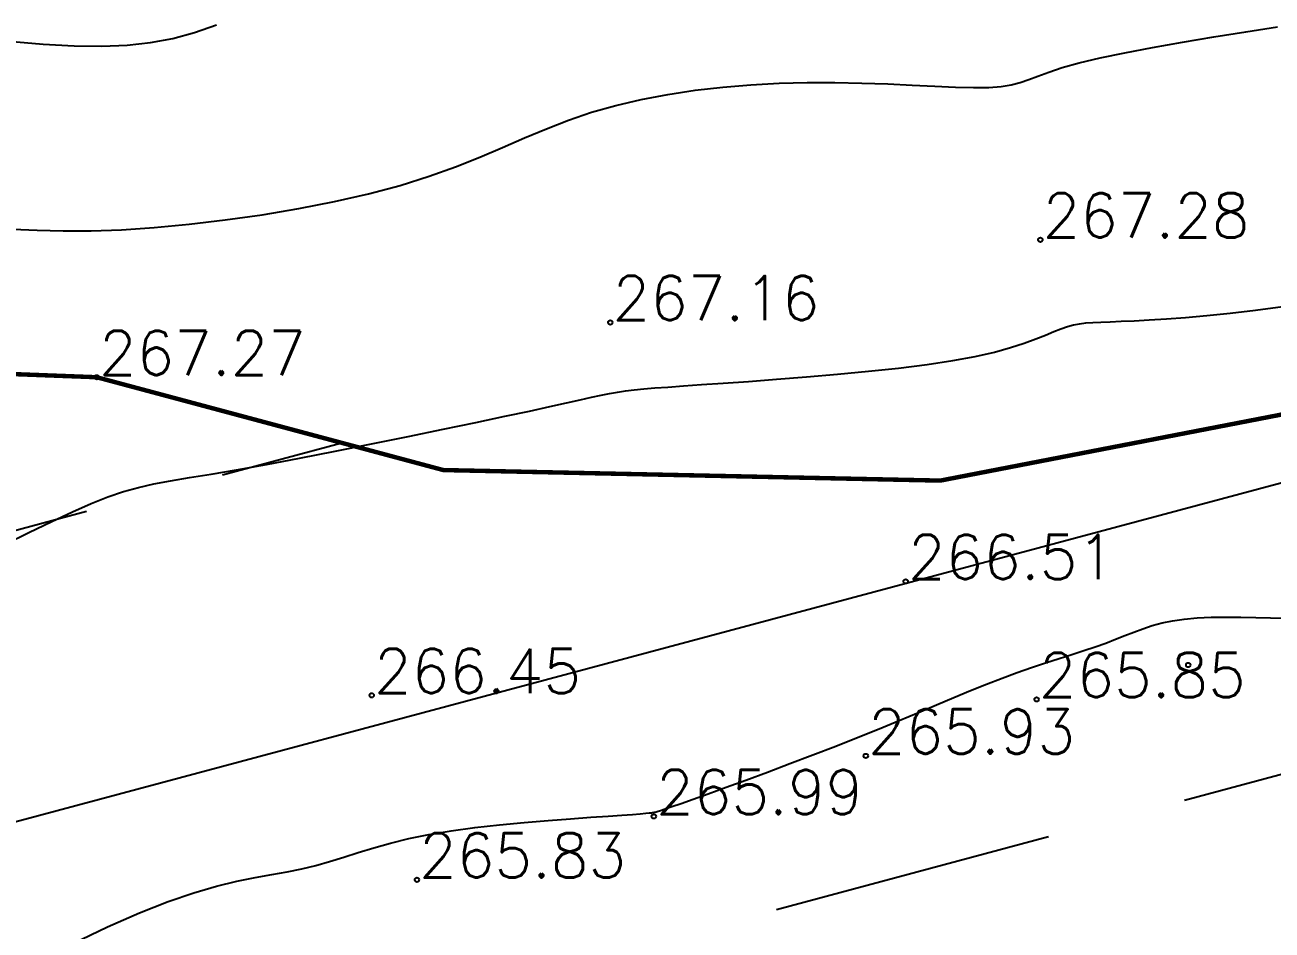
# Model space of a CAD drawing. Extents: x 524954 to 526204, y 9523489 to 9524010.
# Drawn here: x 525489.82 to 525517.93, y 9523535.78 to 9523556.19 of the extents above; entities that cross this region are included whole.
import ezdxf

# ---------------------------------------------------------------- set-up
doc = ezdxf.new("R2010")
doc.units = 0
doc.header["$PDMODE"] = 33
doc.header["$PDSIZE"] = 0.1
doc.linetypes.add('ACAD_ISO12W100', pattern=[21, 12, -3, 0, -3, 0, -3])
for name, color, linetype in [('Bord Fleuve', 4, 'ACAD_ISO12W100'), ('CN_01_00', 3, 'Continuous'), ('CN_02_00', 4, 'Continuous'), ('TopoAlt', 3, 'Continuous'), ('TOPOJIS', 7, 'Continuous')]:
    doc.layers.add(name, color=color, linetype=linetype)
doc.styles.add('Simplex 1.0', font='Simplex.shx', dxfattribs={"width": 0.99, "height": 1})

# ---------------------------------------------------------------- blocks, each defined once
blk = doc.blocks.new('TCPOINT M')
at = {"color": 0}
blk.add_point((0, 0), dxfattribs=at)
at = {"layer": 'TopoAlt', "style": 'Simplex 1.0', "width": 0.99}
blk.add_attdef('ALT', (0.15, 0.15), '', height=1, dxfattribs=at)

msp = doc.modelspace()

# ---------------------------------------------------------------- hatches: boundary and pattern name
at = {"layer": 'Bord Fleuve', "ltscale": 0.5}
h = msp.add_hatch(dxfattribs=at)
h.set_pattern_fill('ANSI33', color=256, scale=2, angle=330, style=0)
h.paths.add_polyline_path([(526101.715, 9523771.778), (526101.498, 9523728.689), (526067.042, 9523702.1), (526048.223, 9523678.528), (526031.816, 9523676.184), (526027.837, 9523671.249), (526016.46, 9523661.911), (526012.684, 9523655.259), (526010.342, 9523652.337), (526009.349, 9523649.826), (526002.836, 9523644.901), (526001.359, 9523638.704), (525998.552, 9523634.868), (525992.641, 9523630.59), (525971.373, 9523621.771), (525946.333, 9523622.282), (525936.503, 9523619.892), (525930.695, 9523617.923), (525919.699, 9523615.395), (525895.841, 9523612.948), (525885.599, 9523613.628), (525875.196, 9523613.421), (525867.372, 9523614.558), (525859.164, 9523613.749), (525850.68, 9523611.584), (525842.877, 9523609.413), (525834.137, 9523605.724), (525821.783, 9523602.11), (525815.903, 9523600.185), (525796.184, 9523594.113), (525774.026, 9523585.199), (525767.099, 9523581.761), (525763.989, 9523580.32), (525760.33, 9523578.539), (525748.039, 9523572.413), (525744.059, 9523571.766), (525739.195, 9523569.005), (525726.381, 9523563.785), (525719.788, 9523561.814), (525707.248, 9523554.536), (525700.147, 9523552.212), (525692.212, 9523549.16), (525674.921, 9523545.702), (525662.522, 9523542.332), (525644.942, 9523541.016), (525635.899, 9523540.053), (525621.612, 9523536.522), (525609.298, 9523533.789), (525593.484, 9523529.477), (525590.482, 9523529.837), (525587.338, 9523528.188), (525575.413, 9523524.864), (525573.541, 9523524.376), (525537.559, 9523507.804), (525536.053, 9523507.312), (525509.961, 9523500.658), (525472.702, 9523501.018), (525453.195, 9523495.13), (525425.264, 9523493.316), (525409.725, 9523500.229), (525383.624, 9523517.145), (525374.857, 9523528.592), (525397.503, 9523550.219), (525408.728, 9523544.096), (525423.511, 9523536.311), (525445.736, 9523537.578), (525453.966, 9523539.782), (525464.454, 9523546.087), (525473.153, 9523547.827), (525482.046, 9523548.599), (525491.438, 9523548.246), (525499.251, 9523546.152), (525510.455, 9523545.914), (525524.182, 9523548.573), (525533.752, 9523550.446), (525539.312, 9523550.42), (525543.959, 9523554.529), (525548.966, 9523556.567), (525556.157, 9523559.482), (525565.701, 9523562.659), (525575.687, 9523565.927), (525586.045, 9523569.089), (525592.726, 9523570.833), (525599.232, 9523573.013), (525615.849, 9523577.326), (525625.16, 9523582.583), (525628.685, 9523586.517), (525632.523, 9523586.625), (525648.079, 9523583.088), (525655.429, 9523583.638), (525665.347, 9523586.334), (525670.505, 9523587.365), (525674.974, 9523592.31), (525681.363, 9523595.427), (525690.374, 9523596.897), (525696.726, 9523596.667), (525703.112, 9523600.372), (525712.502, 9523603.181), (525720.951, 9523606.622), (525729.973, 9523611.744), (525735.094, 9523612.577), (525741.896, 9523615.967), (525746.088, 9523618.007), (525749.05, 9523619.379), (525756.94, 9523623.296), (525766.831, 9523627.898), (525804.249, 9523638.101), (525817.576, 9523642.025), (525828.432, 9523644.919), (525839.805, 9523649.896), (525846.166, 9523651.166), (525855.839, 9523655.822), (525867.776, 9523655.711), (525877.503, 9523655.632), (525886.144, 9523654.198), (525894.786, 9523653.829), (525911.157, 9523655.506), (525918.652, 9523656.801), (525925.004, 9523658.249), (525933.183, 9523660.832), (525939.613, 9523663.374), (525944.509, 9523665.893), (525950.393, 9523669.022), (525957.623, 9523672.73), (525962.986, 9523676.276), (525970.165, 9523679.965), (525973.599, 9523682.924), (525976.261, 9523684.646), (525980.145, 9523686.246), (525987.591, 9523689.162), (525991.967, 9523692.966), (525998.543, 9523697.851), (526003.542, 9523703.73), (526012.581, 9523711.677), (526026.66, 9523716.709), (526030.85, 9523726.011), (526046.387, 9523740.613), (526052.355, 9523745.599), (526061.927, 9523759.011), (526073.275, 9523760.379), (526077.818, 9523761.95), (526083.981, 9523762.217)])
h.paths.add_polyline_path([(525512.661, 9523516.101), (525534.357, 9523523.257), (525535.319, 9523520.342), (525513.623, 9523513.186)], flags=24)
h.paths.add_polyline_path([(525743.331, 9523593.045), (525764.315, 9523602.078), (525765.529, 9523599.259), (525744.545, 9523590.226)], flags=24)
h.paths.add_polyline_path([(525983.194, 9523662.071), (526001.508, 9523675.73), (526003.343, 9523673.269), (525985.029, 9523659.611)], flags=24)

# ---------------------------------------------------------------- linework, layer by layer
at = {"layer": 'Bord Fleuve', "ltscale": 0.35, "flags": 128}
msp.add_lwpolyline([(525394.875, 9523547.688, 0.1, 0.1, 0), (525407.137, 9523541.702, 0.1, 0.1, 0), (525423.511, 9523536.311, 0.1, 0.1, 0), (525445.736, 9523537.578, 0.1, 0.1, 0), (525453.966, 9523539.782, 0.1, 0.1, 0), (525464.454, 9523546.087, 0.1, 0.1, 0), (525473.153, 9523547.827, 0.1, 0.1, 0), (525482.046, 9523548.599, 0.1, 0.1, 0), (525491.438, 9523548.246, 0.1, 0.1, 0), (525499.251, 9523546.152, 0.1, 0.1, 0), (525510.455, 9523545.914, 0.1, 0.1, 0), (525524.182, 9523548.573, 0.1, 0.1, 0), (525533.752, 9523550.446, 0.1, 0.1, 0), (525539.312, 9523550.42, 0.1, 0.1, 0), (525543.959, 9523554.529, 0.1, 0.1, 0), (525548.966, 9523556.567, 0.1, 0.1, 0), (525556.157, 9523559.482, 0.1, 0.1, 0), (525565.701, 9523562.659, 0.1, 0.1, 0), (525575.687, 9523565.927, 0.1, 0.1, 0), (525586.045, 9523569.089, 0.1, 0.1, 0), (525592.726, 9523570.833, 0.1, 0.1, 0), (525599.232, 9523573.013, 0.1, 0.1, 0), (525615.849, 9523577.326, 0.1, 0.1, 0), (525625.16, 9523582.583, 0.1, 0.1, 0), (525628.685, 9523586.517, 0.1, 0.1, 0), (525632.523, 9523586.625, 0.1, 0.1, 0), (525648.079, 9523583.088, 0.1, 0.1, 0), (525655.429, 9523583.638, 0.1, 0.1, 0), (525665.347, 9523586.334, 0.1, 0.1, 0), (525670.505, 9523587.365, 0.1, 0.1, 0), (525674.974, 9523592.31, 0.1, 0.1, 0), (525674.974, 9523592.31, 0.1, 0.1, 0), (525681.363, 9523595.427, 0.1, 0.1, 0), (525681.363, 9523595.427, 0.1, 0.1, 0), (525690.374, 9523596.897, 0.1, 0.1, 0), (525696.726, 9523596.667, 0.1, 0.1, 0), (525703.112, 9523600.372, 0.1, 0.1, 0), (525712.502, 9523603.181, 0.1, 0.1, 0), (525712.502, 9523603.181, 0.1, 0.1, 0), (525720.951, 9523606.622, 0.1, 0.1, 0), (525729.973, 9523611.744, 0.1, 0.1, 0), (525735.094, 9523612.577, 0.1, 0.1, 0), (525741.896, 9523615.967, 0.1, 0.1, 0), (525746.088, 9523618.007, 0.1, 0.1, 0), (525749.05, 9523619.379, 0.1, 0.1, 0), (525756.94, 9523623.296, 0.1, 0.1, 0), (525766.831, 9523627.898, 0.1, 0.1, 0), (525804.249, 9523638.101, 0.1, 0.1, 0), (525817.576, 9523642.025, 0.1, 0.1, 0), (525828.432, 9523644.919, 0.1, 0.1, 0), (525839.805, 9523649.896, 0.1, 0.1, 0), (525846.166, 9523651.166, 0.1, 0.1, 0), (525855.839, 9523655.822, 0.1, 0.1, 0), (525867.776, 9523655.711, 0.1, 0.1, 0), (525877.503, 9523655.632, 0.1, 0.1, 0), (525886.144, 9523654.198, 0.1, 0.1, 0), (525894.786, 9523653.829, 0.1, 0.1, 0), (525911.157, 9523655.506, 0.1, 0.1, 0), (525918.652, 9523656.801, 0.1, 0.1, 0), (525925.004, 9523658.249, 0.1, 0.1, 0), (525933.183, 9523660.832, 0.1, 0.1, 0), (525939.613, 9523663.374, 0.1, 0.1, 0), (525944.509, 9523665.893, 0.1, 0.1, 0), (525950.393, 9523669.022, 0.1, 0.1, 0), (525957.623, 9523672.73, 0.1, 0.1, 0), (525962.986, 9523676.276, 0.1, 0.1, 0), (525970.165, 9523679.965, 0.1, 0.1, 0), (525970.165, 9523679.965, 0.1, 0.1, 0), (525973.599, 9523682.924, 0.1, 0.1, 0), (525976.261, 9523684.646, 0.1, 0.1, 0), (525980.145, 9523686.246, 0.1, 0.1, 0), (525987.591, 9523689.162, 0.1, 0.1, 0), (525991.967, 9523692.966, 0.1, 0.1, 0), (525998.543, 9523697.851, 0.1, 0.1, 0), (526003.542, 9523703.73, 0.1, 0.1, 0), (526012.581, 9523711.677, 0.1, 0.1, 0), (526026.66, 9523716.709, 0.1, 0.1, 0), (526030.85, 9523726.011, 0.1, 0.1, 0), (526046.387, 9523740.613, 0.1, 0.1, 0), (526052.355, 9523745.599, 0.1, 0.1, 0), (526061.927, 9523759.011, 0.1, 0.1, 0), (526073.275, 9523760.379, 0.1, 0.1, 0), (526077.818, 9523761.95, 0.1, 0.1, 0), (526083.981, 9523762.217, 0.1, 0.1, 0), (526101.715, 9523771.778, 0, 0, 0)], format="xyseb", dxfattribs=at)
at = {"layer": 'CN_01_00', "flags": 128}
for points, elevation in [([(525489.455, 9523555.828), (525490.23, 9523555.762), (525490.927, 9523555.723), (525491.553, 9523555.714), (525492.122, 9523555.737), (525492.651, 9523555.794), (525493.154, 9523555.888), (525493.645, 9523556.021), (525494.141, 9523556.194)], 269), ([(525489.36, 9523544.47), (525489.912, 9523544.74), (525490.424, 9523544.989), (525490.891, 9523545.211), (525491.313, 9523545.4), (525491.691, 9523545.55), (525492.04, 9523545.668), (525492.379, 9523545.761), (525492.727, 9523545.839), (525493.103, 9523545.909), (525493.527, 9523545.981), (525494.017, 9523546.061), (525494.591, 9523546.159), (525495.263, 9523546.28), (525496.012, 9523546.422), (525496.812, 9523546.577), (525497.636, 9523546.741), (525498.457, 9523546.907), (525499.25, 9523547.071), (525499.987, 9523547.225), (525500.641, 9523547.364), (525501.194, 9523547.483), (525501.651, 9523547.584), (525502.027, 9523547.668), (525502.335, 9523547.738), (525502.591, 9523547.794), (525502.807, 9523547.841), (525502.998, 9523547.878), (525503.177, 9523547.91), (525503.358, 9523547.936), (525503.552, 9523547.96), (525503.769, 9523547.981), (525504.02, 9523548.003), (525504.314, 9523548.025), (525504.663, 9523548.05), (525505.075, 9523548.079), (525505.563, 9523548.112), (525506.131, 9523548.152), (525506.763, 9523548.199), (525507.438, 9523548.252), (525508.136, 9523548.312), (525508.836, 9523548.379), (525509.517, 9523548.452), (525510.158, 9523548.533), (525510.739, 9523548.621), (525511.243, 9523548.715), (525511.674, 9523548.814), (525512.04, 9523548.915), (525512.348, 9523549.014), (525512.608, 9523549.109), (525512.827, 9523549.196), (525513.014, 9523549.274), (525513.176, 9523549.339), (525513.321, 9523549.39), (525513.458, 9523549.427), (525513.595, 9523549.453), (525513.738, 9523549.471), (525513.896, 9523549.483), (525514.076, 9523549.491), (525514.287, 9523549.499), (525514.536, 9523549.508), (525514.829, 9523549.52), (525515.168, 9523549.538), (525515.554, 9523549.563), (525515.985, 9523549.596), (525516.463, 9523549.639), (525516.987, 9523549.693), (525517.558, 9523549.76), (525518.175, 9523549.842)], 267)]:
    msp.add_lwpolyline(points, dxfattribs=dict(at, elevation=elevation))
at = {"layer": 'CN_02_00', "flags": 128}
for points, elevation in [([(525489.537, 9523551.585), (525490.096, 9523551.561), (525490.685, 9523551.547), (525491.313, 9523551.55), (525491.994, 9523551.573), (525492.733, 9523551.622), (525493.52, 9523551.696), (525494.336, 9523551.793), (525495.166, 9523551.912), (525495.992, 9523552.051), (525496.798, 9523552.209), (525497.567, 9523552.384), (525498.283, 9523552.574), (525498.932, 9523552.778), (525499.525, 9523552.992), (525500.072, 9523553.211), (525500.587, 9523553.43), (525501.084, 9523553.645), (525501.575, 9523553.852), (525502.073, 9523554.046), (525502.59, 9523554.222), (525503.138, 9523554.378), (525503.713, 9523554.511), (525504.311, 9523554.624), (525504.926, 9523554.717), (525505.554, 9523554.79), (525506.188, 9523554.843), (525506.825, 9523554.878), (525507.457, 9523554.895), (525508.081, 9523554.895), (525508.689, 9523554.882), (525509.272, 9523554.86), (525509.823, 9523554.834), (525510.335, 9523554.809), (525510.798, 9523554.789), (525511.206, 9523554.778), (525511.551, 9523554.782), (525511.829, 9523554.803), (525512.057, 9523554.84), (525512.257, 9523554.894), (525512.45, 9523554.961), (525512.658, 9523555.04), (525512.902, 9523555.13), (525513.203, 9523555.229), (525513.584, 9523555.336), (525514.059, 9523555.449), (525514.617, 9523555.566), (525515.242, 9523555.686), (525515.915, 9523555.806), (525516.62, 9523555.924), (525517.34, 9523556.039), (525518.057, 9523556.148)], 268), ([(525490.897, 9523535.474), (525491.685, 9523535.849), (525492.406, 9523536.168), (525493.052, 9523536.423), (525493.627, 9523536.619), (525494.139, 9523536.767), (525494.598, 9523536.877), (525495.011, 9523536.96), (525495.387, 9523537.027), (525495.735, 9523537.088), (525496.062, 9523537.154), (525496.378, 9523537.233), (525496.69, 9523537.323), (525497.007, 9523537.422), (525497.335, 9523537.527), (525497.683, 9523537.633), (525498.059, 9523537.739), (525498.471, 9523537.839), (525498.926, 9523537.932), (525499.429, 9523538.015), (525499.966, 9523538.087), (525500.521, 9523538.15), (525501.076, 9523538.204), (525501.616, 9523538.25), (525502.122, 9523538.288), (525502.579, 9523538.321), (525502.969, 9523538.347), (525503.279, 9523538.369), (525503.517, 9523538.386), (525503.692, 9523538.4), (525503.814, 9523538.41), (525503.895, 9523538.418), (525503.944, 9523538.423), (525503.971, 9523538.427), (525503.989, 9523538.43), (525504.006, 9523538.433), (525504.031, 9523538.439), (525504.075, 9523538.452), (525504.146, 9523538.474), (525504.254, 9523538.509), (525504.407, 9523538.562), (525504.614, 9523538.634), (525504.885, 9523538.73), (525505.225, 9523538.852), (525505.626, 9523538.997), (525506.074, 9523539.161), (525506.558, 9523539.34), (525507.065, 9523539.53), (525507.583, 9523539.726), (525508.099, 9523539.926), (525508.601, 9523540.124), (525509.078, 9523540.318), (525509.531, 9523540.505), (525509.962, 9523540.686), (525510.372, 9523540.859), (525510.763, 9523541.024), (525511.139, 9523541.18), (525511.5, 9523541.325), (525511.849, 9523541.46), (525512.188, 9523541.584), (525512.515, 9523541.697), (525512.83, 9523541.802), (525513.132, 9523541.9), (525513.42, 9523541.992), (525513.693, 9523542.081), (525513.949, 9523542.166), (525514.188, 9523542.251), (525514.409, 9523542.335), (525514.619, 9523542.419), (525514.822, 9523542.499), (525515.025, 9523542.574), (525515.234, 9523542.643), (525515.454, 9523542.703), (525515.693, 9523542.753), (525515.956, 9523542.792), (525516.247, 9523542.817), (525516.561, 9523542.831), (525516.891, 9523542.836), (525517.229, 9523542.834), (525517.568, 9523542.828), (525517.9, 9523542.818), (525518.219, 9523542.808)], 266)]:
    msp.add_lwpolyline(points, dxfattribs=dict(at, elevation=elevation))

# ---------------------------------------------------------------- block references
at = {"layer": 'TOPOJIS'}
ref = msp.add_blockref('TCPOINT M', (525512.711, 9523551.346, 267.28), dxfattribs=at)
ref.add_attrib('ALT', '267.28', (525512.761, 9523551.396, 267.28), dxfattribs={"layer": 'TopoAlt', "height": 1, "style": 'Simplex 1.0', "width": 0.99})
ref = msp.add_blockref('TCPOINT M', (525503.016, 9523549.481, 267.16), dxfattribs=at)
ref.add_attrib('ALT', '267.16', (525503.066, 9523549.531, 267.16), dxfattribs={"layer": 'TopoAlt', "height": 1, "style": 'Simplex 1.0', "width": 0.99})
ref = msp.add_blockref('TCPOINT M', (525491.438, 9523548.246, 267.27), dxfattribs=at)
ref.add_attrib('ALT', '267.27', (525491.488, 9523548.296, 267.27), dxfattribs={"layer": 'TopoAlt', "height": 1, "style": 'Simplex 1.0', "width": 0.99})
ref = msp.add_blockref('TCPOINT M', (525509.676, 9523543.641, 266.51), dxfattribs=at)
ref.add_attrib('ALT', '266.51', (525509.726, 9523543.691, 266.51), dxfattribs={"layer": 'TopoAlt', "height": 1, "style": 'Simplex 1.0', "width": 0.99})
ref = msp.add_blockref('TCPOINT M', (525497.639, 9523541.07, 266.45), dxfattribs=at)
ref.add_attrib('ALT', '266.45', (525497.689, 9523541.12, 266.45), dxfattribs={"layer": 'TopoAlt', "height": 1, "style": 'Simplex 1.0', "width": 0.99})
ref = msp.add_blockref('TCPOINT M', (525512.627, 9523540.978, 265.85), dxfattribs=at)
ref.add_attrib('ALT', '265.85', (525512.677, 9523541.028, 265.85), dxfattribs={"layer": 'TopoAlt', "height": 1, "style": 'Simplex 1.0', "width": 0.99})
msp.add_blockref('TCPOINT M', (525516.045, 9523541.754, 265.82), dxfattribs=at)
ref = msp.add_blockref('TCPOINT M', (525508.776, 9523539.705, 265.93), dxfattribs=at)
ref.add_attrib('ALT', '265.93', (525508.826, 9523539.755, 265.93), dxfattribs={"layer": 'TopoAlt', "height": 1, "style": 'Simplex 1.0', "width": 0.99})
ref = msp.add_blockref('TCPOINT M', (525503.999, 9523538.34, 265.99), dxfattribs=at)
ref.add_attrib('ALT', '265.99', (525504.049, 9523538.39, 265.99), dxfattribs={"layer": 'TopoAlt', "height": 1, "style": 'Simplex 1.0', "width": 0.99})
ref = msp.add_blockref('TCPOINT M', (525498.657, 9523536.91, 265.83), dxfattribs=at)
ref.add_attrib('ALT', '265.83', (525498.707, 9523536.96, 265.83), dxfattribs={"layer": 'TopoAlt', "height": 1, "style": 'Simplex 1.0', "width": 0.99})

doc.saveas('drawing.dxf')
